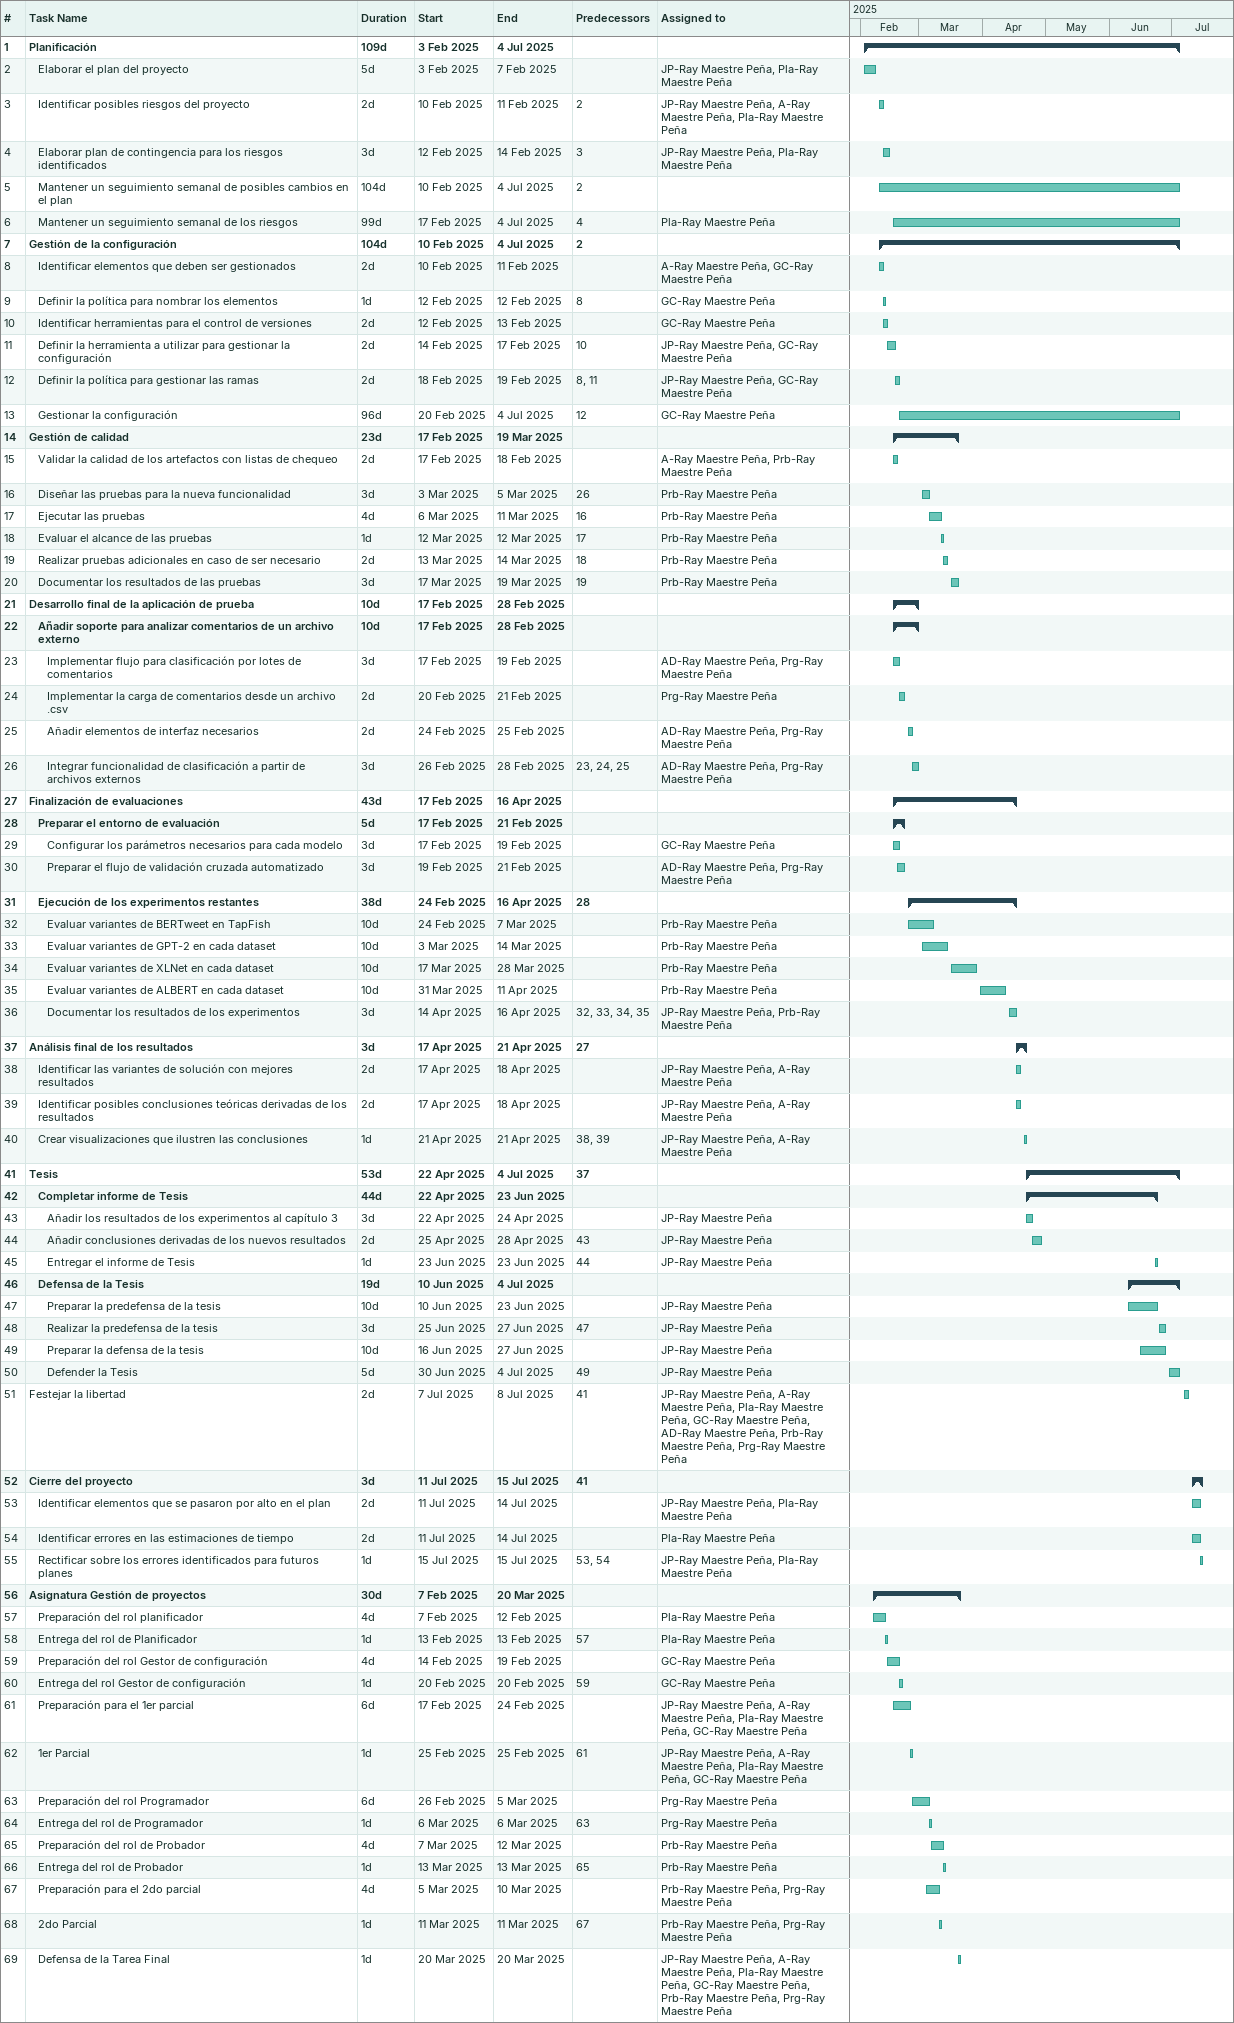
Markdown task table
| ID | Level | Task | Duration | Start | Finish | Predecessors | Resources |
|---|---|---|---|---|---|---|---|
| 1 | 1 | **Planificación** | 109d | 2025-02-03 | 2025-07-04 |  |  |
| 2 | 2 | Elaborar el plan del proyecto | 5d | 2025-02-03 | 2025-02-07 |  | JP-Ray Maestre Peña, Pla-Ray Maestre Peña |
| 3 | 2 | Identificar posibles riesgos del proyecto | 2d | 2025-02-10 | 2025-02-11 | 2 | JP-Ray Maestre Peña, A-Ray Maestre Peña, Pla-Ray Maestre Peña |
| 4 | 2 | Elaborar plan de contingencia para los riesgos identificados | 3d | 2025-02-12 | 2025-02-14 | 3 | JP-Ray Maestre Peña, Pla-Ray Maestre Peña |
| 5 | 2 | Mantener un seguimiento semanal de posibles cambios en el plan | 104d | 2025-02-10 | 2025-07-04 | 2 |  |
| 6 | 2 | Mantener un seguimiento semanal de los riesgos | 99d | 2025-02-17 | 2025-07-04 | 4 | Pla-Ray Maestre Peña |
| 7 | 1 | **Gestión de la configuración** | 104d | 2025-02-10 | 2025-07-04 | 2 |  |
| 8 | 2 | Identificar elementos que deben ser gestionados | 2d | 2025-02-10 | 2025-02-11 |  | A-Ray Maestre Peña, GC-Ray Maestre Peña |
| 9 | 2 | Definir la política para nombrar los elementos | 1d | 2025-02-12 | 2025-02-12 | 8 | GC-Ray Maestre Peña |
| 10 | 2 | Identificar herramientas para el control de versiones | 2d | 2025-02-12 | 2025-02-13 |  | GC-Ray Maestre Peña |
| 11 | 2 | Definir la herramienta a utilizar para gestionar la configuración | 2d | 2025-02-14 | 2025-02-17 | 10 | JP-Ray Maestre Peña, GC-Ray Maestre Peña |
| 12 | 2 | Definir la política para gestionar las ramas | 2d | 2025-02-18 | 2025-02-19 | 8, 11 | JP-Ray Maestre Peña, GC-Ray Maestre Peña |
| 13 | 2 | Gestionar la configuración | 96d | 2025-02-20 | 2025-07-04 | 12 | GC-Ray Maestre Peña |
| 14 | 1 | **Gestión de calidad** | 23d | 2025-02-17 | 2025-03-19 |  |  |
| 15 | 2 | Validar la calidad de los artefactos con listas de chequeo | 2d | 2025-02-17 | 2025-02-18 |  | A-Ray Maestre Peña, Prb-Ray Maestre Peña |
| 16 | 2 | Diseñar las pruebas para la nueva funcionalidad | 3d | 2025-03-03 | 2025-03-05 | 26 | Prb-Ray Maestre Peña |
| 17 | 2 | Ejecutar las pruebas | 4d | 2025-03-06 | 2025-03-11 | 16 | Prb-Ray Maestre Peña |
| 18 | 2 | Evaluar el alcance de las pruebas | 1d | 2025-03-12 | 2025-03-12 | 17 | Prb-Ray Maestre Peña |
| 19 | 2 | Realizar pruebas adicionales en caso de ser necesario | 2d | 2025-03-13 | 2025-03-14 | 18 | Prb-Ray Maestre Peña |
| 20 | 2 | Documentar los resultados de las pruebas | 3d | 2025-03-17 | 2025-03-19 | 19 | Prb-Ray Maestre Peña |
| 21 | 1 | **Desarrollo final de la aplicación de prueba** | 10d | 2025-02-17 | 2025-02-28 |  |  |
| 22 | 2 | **Añadir soporte para analizar comentarios de un archivo externo** | 10d | 2025-02-17 | 2025-02-28 |  |  |
| 23 | 3 | Implementar flujo para clasificación por lotes de comentarios | 3d | 2025-02-17 | 2025-02-19 |  | AD-Ray Maestre Peña, Prg-Ray Maestre Peña |
| 24 | 3 | Implementar la carga de comentarios desde un archivo .csv | 2d | 2025-02-20 | 2025-02-21 |  | Prg-Ray Maestre Peña |
| 25 | 3 | Añadir elementos de interfaz necesarios | 2d | 2025-02-24 | 2025-02-25 |  | AD-Ray Maestre Peña, Prg-Ray Maestre Peña |
| 26 | 3 | Integrar funcionalidad de clasificación a partir de archivos externos | 3d | 2025-02-26 | 2025-02-28 | 23, 24, 25 | AD-Ray Maestre Peña, Prg-Ray Maestre Peña |
| 27 | 1 | **Finalización de evaluaciones** | 43d | 2025-02-17 | 2025-04-16 |  |  |
| 28 | 2 | **Preparar el entorno de evaluación** | 5d | 2025-02-17 | 2025-02-21 |  |  |
| 29 | 3 | Configurar los parámetros necesarios para cada modelo | 3d | 2025-02-17 | 2025-02-19 |  | GC-Ray Maestre Peña |
| 30 | 3 | Preparar el flujo de validación cruzada automatizado | 3d | 2025-02-19 | 2025-02-21 |  | AD-Ray Maestre Peña, Prg-Ray Maestre Peña |
| 31 | 2 | **Ejecución de los experimentos restantes** | 38d | 2025-02-24 | 2025-04-16 | 28 |  |
| 32 | 3 | Evaluar variantes de BERTweet en TapFish | 10d | 2025-02-24 | 2025-03-07 |  | Prb-Ray Maestre Peña |
| 33 | 3 | Evaluar variantes de GPT-2 en cada dataset | 10d | 2025-03-03 | 2025-03-14 |  | Prb-Ray Maestre Peña |
| 34 | 3 | Evaluar variantes de XLNet en cada dataset | 10d | 2025-03-17 | 2025-03-28 |  | Prb-Ray Maestre Peña |
| 35 | 3 | Evaluar variantes de ALBERT en cada dataset | 10d | 2025-03-31 | 2025-04-11 |  | Prb-Ray Maestre Peña |
| 36 | 3 | Documentar los resultados de los experimentos | 3d | 2025-04-14 | 2025-04-16 | 32, 33, 34, 35 | JP-Ray Maestre Peña, Prb-Ray Maestre Peña |
| 37 | 1 | **Análisis final de los resultados** | 3d | 2025-04-17 | 2025-04-21 | 27 |  |
| 38 | 2 | Identificar las variantes de solución con mejores resultados | 2d | 2025-04-17 | 2025-04-18 |  | JP-Ray Maestre Peña, A-Ray Maestre Peña |
| 39 | 2 | Identificar posibles conclusiones teóricas derivadas de los resultados | 2d | 2025-04-17 | 2025-04-18 |  | JP-Ray Maestre Peña, A-Ray Maestre Peña |
| 40 | 2 | Crear visualizaciones que ilustren las conclusiones | 1d | 2025-04-21 | 2025-04-21 | 38, 39 | JP-Ray Maestre Peña, A-Ray Maestre Peña |
| 41 | 1 | **Tesis** | 53d | 2025-04-22 | 2025-07-04 | 37 |  |
| 42 | 2 | **Completar informe de Tesis** | 44d | 2025-04-22 | 2025-06-23 |  |  |
| 43 | 3 | Añadir los resultados de los experimentos al capítulo 3 | 3d | 2025-04-22 | 2025-04-24 |  | JP-Ray Maestre Peña |
| 44 | 3 | Añadir conclusiones derivadas de los nuevos resultados | 2d | 2025-04-25 | 2025-04-28 | 43 | JP-Ray Maestre Peña |
| 45 | 3 | Entregar el informe de Tesis | 1d | 2025-06-23 | 2025-06-23 | 44 | JP-Ray Maestre Peña |
| 46 | 2 | **Defensa de la Tesis** | 19d | 2025-06-10 | 2025-07-04 |  |  |
| 47 | 3 | Preparar la predefensa de la tesis | 10d | 2025-06-10 | 2025-06-23 |  | JP-Ray Maestre Peña |
| 48 | 3 | Realizar la predefensa de la tesis | 3d | 2025-06-25 | 2025-06-27 | 47 | JP-Ray Maestre Peña |
| 49 | 3 | Preparar la defensa de la tesis | 10d | 2025-06-16 | 2025-06-27 |  | JP-Ray Maestre Peña |
| 50 | 3 | Defender la Tesis | 5d | 2025-06-30 | 2025-07-04 | 49 | JP-Ray Maestre Peña |
| 51 | 1 | Festejar la libertad | 2d | 2025-07-07 | 2025-07-08 | 41 | JP-Ray Maestre Peña, A-Ray Maestre Peña, Pla-Ray Maestre Peña, GC-Ray Maestre Peña, AD-Ray Maestre Peña, Prb-Ray Maestre Peña, Prg-Ray Maestre Peña |
| 52 | 1 | **Cierre del proyecto** | 3d | 2025-07-11 | 2025-07-15 | 41 |  |
| 53 | 2 | Identificar elementos que se pasaron por alto en el plan | 2d | 2025-07-11 | 2025-07-14 |  | JP-Ray Maestre Peña, Pla-Ray Maestre Peña |
| 54 | 2 | Identificar errores en las estimaciones de tiempo | 2d | 2025-07-11 | 2025-07-14 |  | Pla-Ray Maestre Peña |
| 55 | 2 | Rectificar sobre los errores identificados para futuros planes | 1d | 2025-07-15 | 2025-07-15 | 53, 54 | JP-Ray Maestre Peña, Pla-Ray Maestre Peña |
| 56 | 1 | **Asignatura Gestión de proyectos** | 30d | 2025-02-07 | 2025-03-20 |  |  |
| 57 | 2 | Preparación del rol planificador | 4d | 2025-02-07 | 2025-02-12 |  | Pla-Ray Maestre Peña |
| 58 | 2 | Entrega del rol de Planificador | 1d | 2025-02-13 | 2025-02-13 | 57 | Pla-Ray Maestre Peña |
| 59 | 2 | Preparación del rol Gestor de configuración | 4d | 2025-02-14 | 2025-02-19 |  | GC-Ray Maestre Peña |
| 60 | 2 | Entrega del rol Gestor de configuración | 1d | 2025-02-20 | 2025-02-20 | 59 | GC-Ray Maestre Peña |
| 61 | 2 | Preparación para el 1er parcial | 6d | 2025-02-17 | 2025-02-24 |  | JP-Ray Maestre Peña, A-Ray Maestre Peña, Pla-Ray Maestre Peña, GC-Ray Maestre Peña |
| 62 | 2 | 1er Parcial | 1d | 2025-02-25 | 2025-02-25 | 61 | JP-Ray Maestre Peña, A-Ray Maestre Peña, Pla-Ray Maestre Peña, GC-Ray Maestre Peña |
| 63 | 2 | Preparación del rol Programador | 6d | 2025-02-26 | 2025-03-05 |  | Prg-Ray Maestre Peña |
| 64 | 2 | Entrega del rol de Programador | 1d | 2025-03-06 | 2025-03-06 | 63 | Prg-Ray Maestre Peña |
| 65 | 2 | Preparación del rol de Probador | 4d | 2025-03-07 | 2025-03-12 |  | Prb-Ray Maestre Peña |
| 66 | 2 | Entrega del rol de Probador | 1d | 2025-03-13 | 2025-03-13 | 65 | Prb-Ray Maestre Peña |
| 67 | 2 | Preparación para el 2do parcial | 4d | 2025-03-05 | 2025-03-10 |  | Prb-Ray Maestre Peña, Prg-Ray Maestre Peña |
| 68 | 2 | 2do Parcial | 1d | 2025-03-11 | 2025-03-11 | 67 | Prb-Ray Maestre Peña, Prg-Ray Maestre Peña |
| 69 | 2 | Defensa de la Tarea Final | 1d | 2025-03-20 | 2025-03-20 |  | JP-Ray Maestre Peña, A-Ray Maestre Peña, Pla-Ray Maestre Peña, GC-Ray Maestre Peña, Prb-Ray Maestre Peña, Prg-Ray Maestre Peña |
